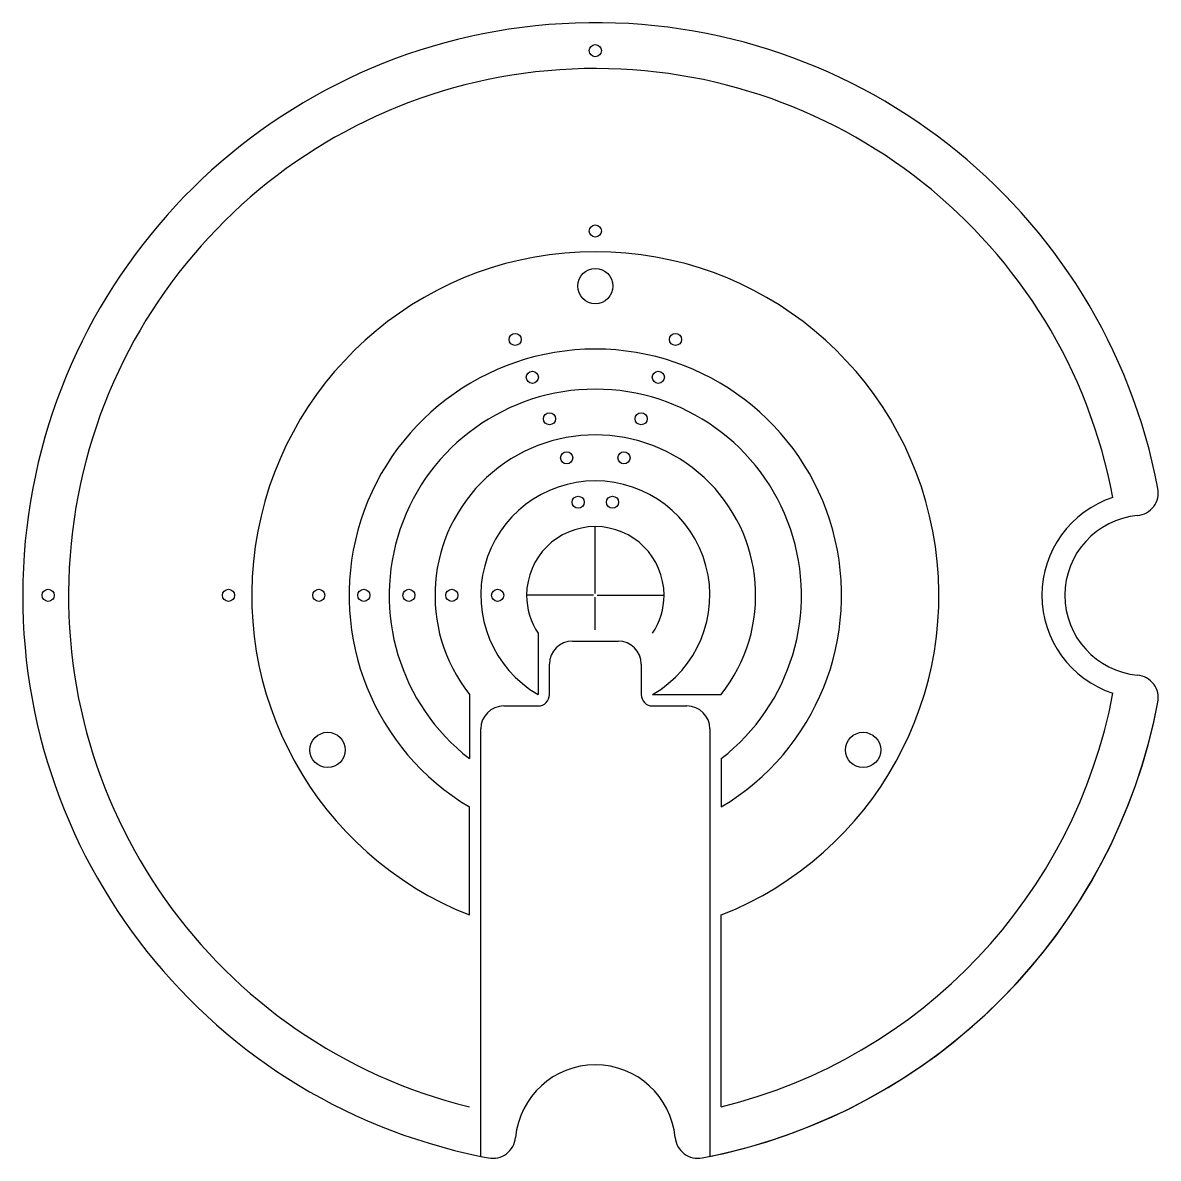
# Model space of a CAD drawing. Header units: millimetres. Extents: x -15.9 to 15.6, y -15.6 to 15.9.
import ezdxf

# ---------------------------------------------------------------- set-up
doc = ezdxf.new("R2010")
doc.units = ezdxf.units.MM
doc.layers.get('0').update_dxf_attribs({"linetype": 'CONTINUOUS'})

msp = doc.modelspace()

# ---------------------------------------------------------------- linework, layer by layer
for p, q in [((0, 0.051), (0, 1.905)), ((-0.051, 0), (-1.905, 0)), ((0.051, 0), (1.905, 0)), ((0, -0.953), (0, -0.051)), ((-1.587, -1.053), (-1.587, -2.75)), ((-0.635, -1.27), (0.635, -1.27)), ((-1.27, -2.75), (-1.27, -1.905)), ((1.27, -1.905), (1.27, -2.75)), ((-3.493, -2.75), (-3.493, -4.524)), ((1.587, -2.75), (3.493, -2.75)), ((-2.54, -3.067), (-1.587, -3.067)), ((1.587, -3.067), (2.54, -3.067)), ((-3.175, -15.554), (-3.175, -3.702)), ((3.175, -3.702), (3.175, -15.554)), ((3.493, -4.524), (3.493, -5.865)), ((-3.493, -8.862), (-3.493, -5.865)), ((3.493, -14.181), (3.493, -8.862))]:
    msp.add_line(p, q)
for centre, radius in [((0, 15.1), 0.168), ((0, 10.1), 0.168), ((0, 8.573), 0.489), ((-2.223, 7.095), 0.168), ((2.223, 7.095), 0.168), ((-1.746, 6.045), 0.168), ((1.746, 6.045), 0.168), ((-1.27, 4.896), 0.168), ((1.27, 4.896), 0.168), ((-0.794, 3.812), 0.168), ((0.794, 3.812), 0.168), ((-0.476, 2.58), 0.168), ((0.476, 2.58), 0.168), ((-15.168, 0), 0.168), ((-10.168, 0), 0.168), ((-7.668, 0), 0.168), ((-6.418, 0), 0.168), ((-5.168, 0), 0.168), ((-3.978, 0), 0.168), ((-2.708, 0), 0.168), ((-7.424, -4.286), 0.489), ((7.424, -4.286), 0.489)]:
    msp.add_circle(centre, radius)
for centre, radius, start, end in [((0, 0), 15.875, 10.7588, 258.463), ((0, 0), 14.605, 10.7152, 256.1648), ((0, 0), 9.525, -68.4898, 248.4898), ((0, 0), 6.826, -59.2277, 239.2277), ((0, 0), 5.715, -52.3301, 232.3301), ((0, 0), 4.445, -38.2132, 218.2132), ((0, 0), 3.175, -60, 240), ((14.972, 2.845), 0.635, -84.6206, 10.7588), ((15.24, 0), 2.857, 108.1402, 251.8598), ((15.24, 0), 2.223, 95.3794, 264.6206), ((0, 0), 1.905, 90, 180), ((0, 0), 1.905, 0, 90), ((0, 0), 1.905, 180, 213.5573), ((0, 0), 1.905, -33.5573, 0), ((-0.635, -1.905), 0.635, 90, 180), ((0.635, -1.905), 0.635, 0, 90), ((14.972, -2.845), 0.635, -10.7588, 84.6206), ((-1.587, -2.75), 0.318, -90, 0), ((1.587, -2.75), 0.317, 180, 270), ((0, 0), 14.605, 283.8352, 349.2848), ((-2.54, -3.702), 0.635, 90, 180), ((2.54, -3.702), 0.635, 0, 90), ((0, 0), 15.875, 280.7588, 349.2412), ((0, 0), 15.875, 281.537, 349.2412), ((0, -15.24), 2.223, 5.3794, 174.6206), ((-2.845, -14.972), 0.635, 259.2412, 354.6206), ((2.845, -14.972), 0.635, 185.3794, 280.7588), ((0, 0), 15.875, 258.463, 259.2412)]:
    msp.add_arc(centre, radius, start, end)

doc.saveas('drawing.dxf')
